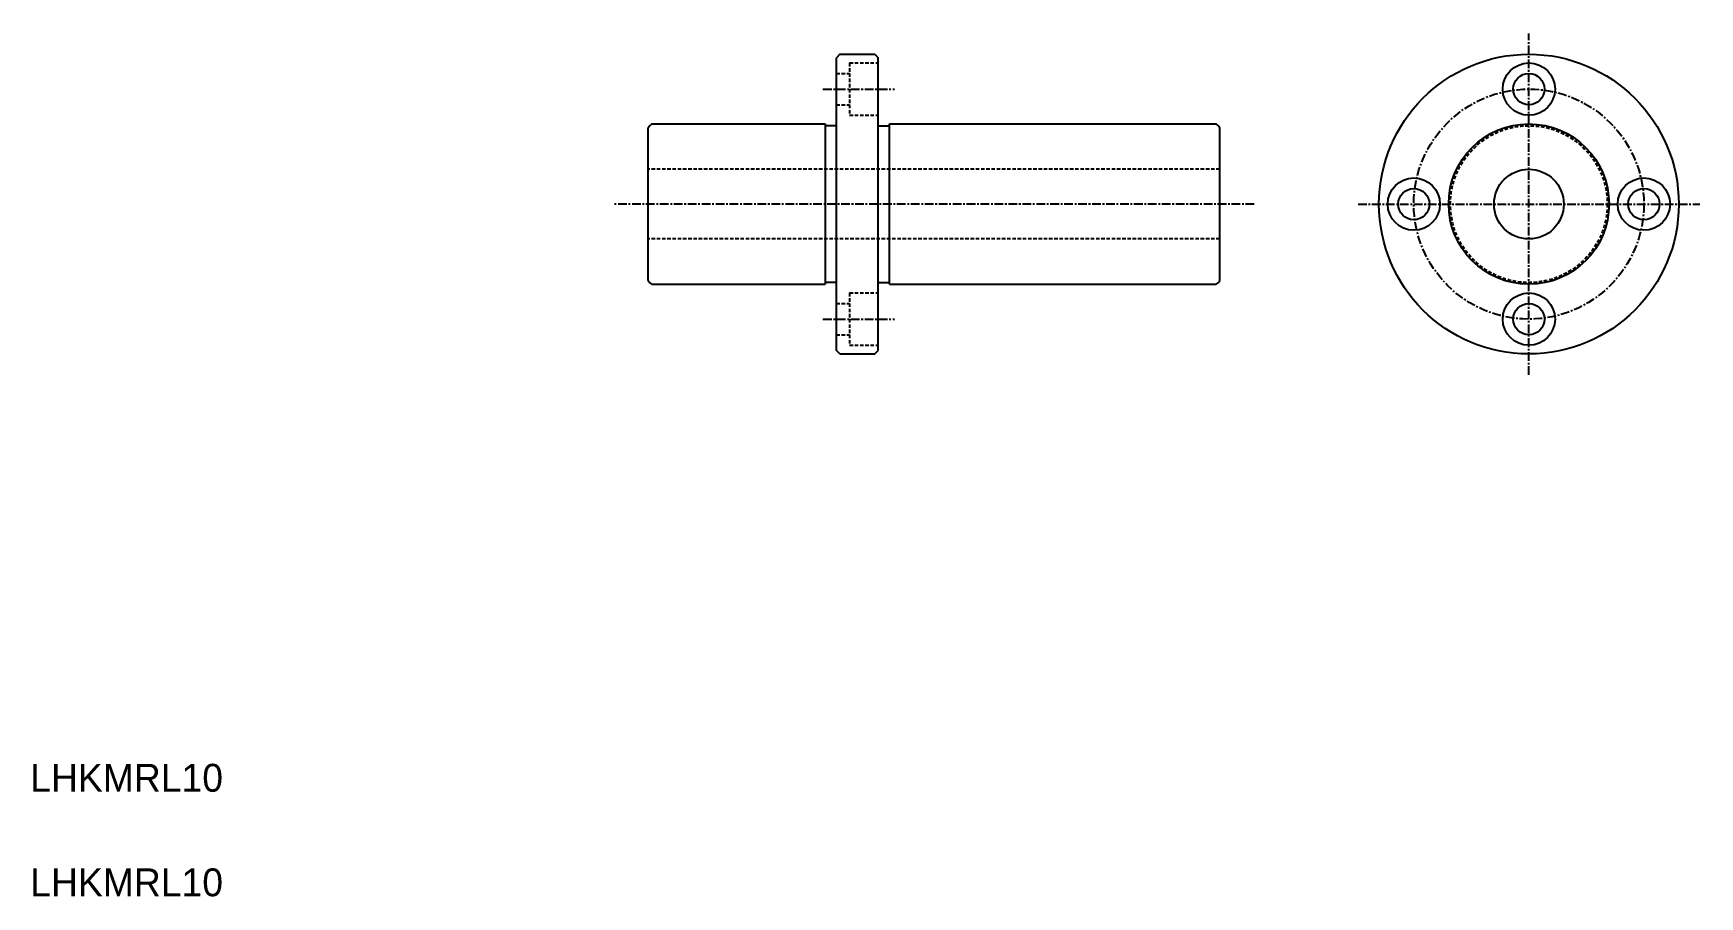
# Model space of a CAD drawing. Extents: x 10 to 249, y 10 to 134.
import ezdxf

# ---------------------------------------------------------------- set-up
doc = ezdxf.new("R2010")
doc.units = 0
doc.linetypes.add('CENTER', pattern=[2, 1.25, -0.25, 0.25, -0.25])
doc.linetypes.add('DASHED', pattern=[0.75, 0.5, -0.25])
doc.layers.get('0').update_dxf_attribs({"linetype": 'CONTINUOUS'})
doc.layers.add('CENTER', color=1, linetype='CENTER')

msp = doc.modelspace()

# ---------------------------------------------------------------- linework, layer by layer
at = {"color": 7, "linetype": 'CONTINUOUS'}
for p, q in [((126.12, 130.8), (125.62, 130.3)), ((125.62, 88.3), (125.62, 130.3)), ((126.12, 130.8), (131.12, 130.8)), ((131.12, 130.8), (131.62, 130.3)), ((131.62, 88.3), (131.62, 130.3)), ((98.62, 98.35), (98.62, 120.26)), ((99.17, 120.8), (124.02, 120.8)), ((124.02, 120.8), (124.02, 97.8)), ((125.62, 120.55), (124.02, 120.55)), ((131.62, 120.55), (133.22, 120.55)), ((133.22, 120.8), (180.08, 120.8)), ((133.22, 97.8), (133.22, 120.8)), ((180.62, 98.35), (180.62, 120.26)), ((125.62, 98.05), (124.02, 98.05)), ((131.62, 98.05), (133.22, 98.05)), ((99.17, 97.8), (124.02, 97.8)), ((133.22, 97.8), (180.08, 97.8)), ((126.12, 87.8), (125.62, 88.3)), ((126.12, 87.8), (131.12, 87.8)), ((131.12, 87.8), (131.62, 88.3))]:
    msp.add_line(p, q, dxfattribs=at)
at = {"color": 3, "linetype": 'DASHED'}
for p, q in [((127.52, 129.55), (131.62, 129.55)), ((127.52, 129.55), (127.52, 122.05)), ((125.62, 128.05), (127.52, 128.05)), ((125.62, 123.55), (127.52, 123.55)), ((127.52, 122.05), (131.62, 122.05)), ((180.62, 114.3), (98.62, 114.3)), ((180.62, 104.3), (98.62, 104.3)), ((127.52, 96.55), (131.62, 96.55)), ((127.52, 96.55), (127.52, 89.05)), ((125.62, 95.05), (127.52, 95.05)), ((125.62, 90.55), (127.52, 90.55)), ((127.52, 89.05), (131.62, 89.05))]:
    msp.add_line(p, q, dxfattribs=at)
at = {"color": 7, "linetype": 'CONTINUOUS'}
for centre, radius in [((224.95, 109.3), 21.5), ((224.95, 125.8), 3.75), ((224.95, 125.8), 2.25), ((224.95, 109.3), 11.5), ((208.45, 109.3), 3.75), ((224.95, 109.3), 5), ((241.45, 109.3), 3.75), ((208.45, 109.3), 2.25), ((241.45, 109.3), 2.25), ((224.95, 92.8), 3.75), ((224.95, 92.8), 2.25)]:
    msp.add_circle(centre, radius, dxfattribs=at)
at = {"color": 3, "linetype": 'DASHED'}
msp.add_circle((224.95, 109.3), 11.25, dxfattribs=at)
at = {"color": 7, "linetype": 'CONTINUOUS'}
for centre, start, end in [((99.77, 119.65), 117.7958, 152.2042), ((179.47, 119.65), 27.7958, 62.2042), ((99.77, 98.95), 207.7958, 242.2042), ((179.47, 98.95), 297.7958, 332.2042)]:
    msp.add_arc(centre, 1.3, start, end, dxfattribs=at)
at = {"layer": 'CENTER', "color": 1, "linetype": 'CENTER'}
for p, q in [((224.95, 84.8), (224.95, 133.8)), ((123.7, 125.8), (133.97, 125.8)), ((185.56, 109.3), (93.72, 109.3)), ((200.45, 109.3), (249.45, 109.3)), ((123.7, 92.8), (133.97, 92.8))]:
    msp.add_line(p, q, dxfattribs=at)
msp.add_circle((224.95, 109.3), 16.5, dxfattribs=at)

# ---------------------------------------------------------------- texts
at = {"color": 7, "linetype": 'CONTINUOUS'}
for p in [(10, 25), (10, 10)]:
    msp.add_text('LHKMRL10', height=4, dxfattribs=at).set_placement(p)

doc.saveas('drawing.dxf')
